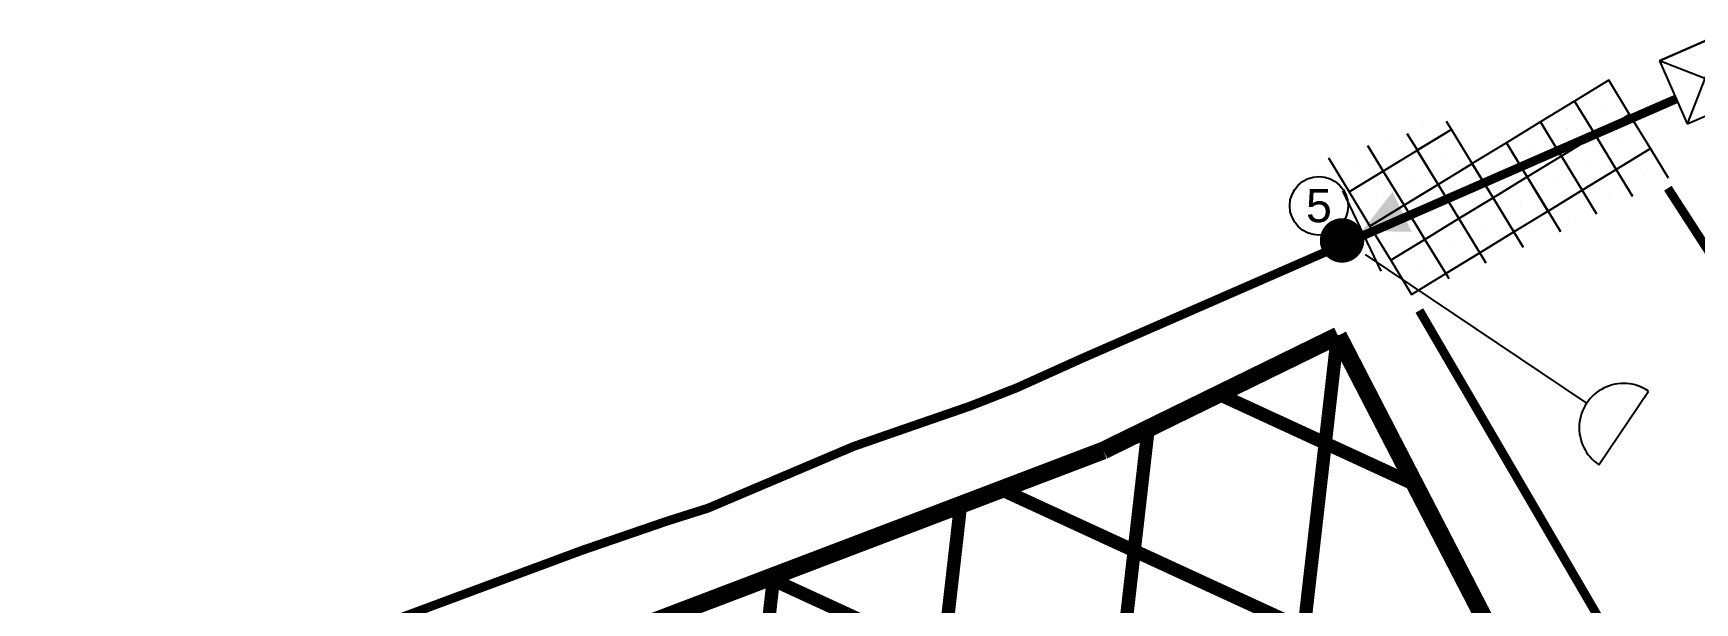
# Model space of a CAD drawing. Extents: x 375087 to 375533, y 165435 to 165818.
# Drawn here: x 375270.3 to 375289.01, y 165751.64 to 165758.05 of the extents above; entities that cross this region are included whole.
import ezdxf

# ---------------------------------------------------------------- set-up
doc = ezdxf.new("R2010")
doc.units = 0
for name, pattern in [('1043', [2, 1, 0, 1]), ('1055', [0.6, 0.1, -0.5]), ('DUCT1', [2, 1, -0.5, 0, -0.5])]:
    doc.linetypes.add(name, pattern=pattern)
doc.layers.get('0').update_dxf_attribs({"linetype": 'CONTINUOUS'})
for name, color, linetype in [('BASE', 6, 'CONTINUOUS'), ('DUCTS', 3, 'DUCT1'), ('LINES', 253, 'CONTINUOUS'), ('LINES_YEL', 51, 'CONTINUOUS'), ('POLE NO', 141, 'CONTINUOUS'), ('SETOUT', 5, 'CONTINUOUS'), ('SIGNALS', 4, 'CONTINUOUS'), ('TACTPAVE', 1, 'CONTINUOUS')]:
    doc.layers.add(name, color=color, linetype=linetype)
doc.styles.get("Standard").update_dxf_attribs({"font": 'simplex'})

# ---------------------------------------------------------------- blocks, each defined once
blk = doc.blocks.new('pole')
at = {"const_width": 0.25}
blk.add_lwpolyline([(-0.125, 0, 1), (0.125, 0, 1)], format="xyb", close=True, dxfattribs=at)
at = {"layer": 'SETOUT', "const_width": 0.125}
blk.add_lwpolyline([(-0.0625, 0, 1), (0.0625, 0, 1)], format="xyb", close=True, dxfattribs=at)
blk = doc.blocks.new('HD084')
blk.add_line((0.5, 0.25), (-0.5, 0.25))
blk.add_solid([(0, 0.25), (0.25, 0.75), (-0.25, 0.75)])
at = {"layer": 'BASE', "flags": 3}
blk.add_attdef('SIG', (0, 0), '', height=0.2, rotation=270, dxfattribs=at)
blk = doc.blocks.new('tactpblk')
at = {"color": 0}
blk.add_line((0.5, 0.5), (0.5, 0.5), dxfattribs=at)
blk.add_lwpolyline([(0, 0), (1, 0), (1, 1), (0, 1)], close=True, dxfattribs=at)
blk = doc.blocks.new('HD078B')
at = {"linetype": 'Continuous'}
for p, q in [((0.5, 3.5), (-0.5, 3.5)), ((0, 3), (0, 0))]:
    blk.add_line(p, q, dxfattribs=at)
blk.add_arc((0, 3.5), 0.5, 180, 0, dxfattribs=at)

msp = doc.modelspace()

# ---------------------------------------------------------------- linework, layer by layer
at = {"color": 0}
msp.add_line((375285.961, 165757.039), (375285.961, 165757.039), dxfattribs=at)
at = {"layer": 'DUCTS'}
for points in [[(375289.325, 165758.048), (375289.125, 165757.538), (375288.614, 165757.738)], [(375288.925, 165757.027), (375289.636, 165757.337), (375289.325, 165758.048), (375288.614, 165757.738)], [(375289.636, 165757.337), (375289.125, 165757.538), (375288.925, 165757.027)]]:
    msp.add_lwpolyline(points, close=True, dxfattribs=at)
at = {"layer": 'DUCTS', "const_width": 0.1, "flags": 128}
msp.add_lwpolyline([(375288.802, 165757.309), (375282.112, 165754.388), (375281.376, 165754.056), (375280.85, 165753.85), (375280.193, 165753.623), (375279.536, 165753.395), (375279.154, 165753.233), (375278.718, 165753.048), (375277.899, 165752.701), (375277.435, 165752.554), (375276.486, 165752.228), (375275.41, 165751.829), (375274.541, 165751.506), (375273.428, 165751.094), (375272.338, 165750.691), (375271.813, 165750.525)], dxfattribs=at)
at = {"layer": 'LINES', "linetype": '1055', "const_width": 0.1}
for points in [[(375288.707, 165756.303), (375294.387, 165747.519)], [(375285.909, 165754.926), (375291.316, 165745.665)]]:
    msp.add_lwpolyline(points, dxfattribs=at)
at = {"layer": 'LINES_YEL', "linetype": '1043', "const_width": 0.2, "flags": 128}
for points in [[(375284.993, 165754.643), (375282.35, 165753.35)], [(375287.339, 165750.104), (375284.993, 165754.643)], [(375282.35, 165753.35), (375270.4, 165748.803)]]:
    msp.add_lwpolyline(points, dxfattribs=at)
at = {"layer": 'LINES_YEL', "linetype": '1043', "const_width": 0.15}
for points in [[(375284.988, 165754.652), (375284.269, 165748.351)], [(375283.643, 165753.988), (375285.859, 165752.967)], [(375282.855, 165753.599), (375282.13, 165747.25)], [(375281.199, 165752.912), (375287.327, 165750.089)], [(375280.743, 165752.739), (375279.983, 165746.074)], [(375278.639, 165751.938), (375277.835, 165744.897)], [(375278.582, 165751.916), (375285.225, 165748.855)]]:
    msp.add_lwpolyline(points, dxfattribs=at)
at = {"layer": 'POLE NO'}
msp.add_circle((375284.778, 165756.105), 0.329, dxfattribs=at)
at = {"layer": 'TACTPAVE'}
for p, q in [((375285.577, 165756.804), (375285.577, 165756.804)), ((375285.193, 165756.57), (375285.193, 165756.57)), ((375288.435, 165756.441), (375288.435, 165756.441)), ((375288.051, 165756.206), (375288.051, 165756.206)), ((375287.667, 165755.972), (375287.667, 165755.972))]:
    msp.add_line(p, q, dxfattribs=at)
for points in [[(375285.886, 165756.73), (375286.27, 165756.964), (375286.216, 165757.053)], [(375285.502, 165756.495), (375285.886, 165756.73), (375285.772, 165756.916)], [(375285.772, 165756.916), (375285.886, 165756.73)], [(375285.118, 165756.261), (375285.502, 165756.495), (375285.328, 165756.78)], [(375285.328, 165756.78), (375285.502, 165756.495)], [(375288.714, 165756.416), (375288.51, 165756.75), (375288.126, 165756.515), (375288.309, 165756.215)], [(375284.884, 165756.644), (375285.118, 165756.261)], [(375288.309, 165756.215), (375288.126, 165756.515), (375287.742, 165756.281), (375287.904, 165756.015)], [(375287.904, 165756.015), (375287.742, 165756.281), (375287.358, 165756.046), (375287.498, 165755.817)], [(375287.498, 165755.817), (375287.358, 165756.046), (375286.973, 165755.812), (375287.079, 165755.64)], [(375287.079, 165755.64), (375286.973, 165755.812), (375286.589, 165755.577), (375286.659, 165755.463)], [(375286.659, 165755.463), (375286.589, 165755.577), (375286.205, 165755.343), (375286.24, 165755.286)]]:
    msp.add_lwpolyline(points, dxfattribs=at)

# ---------------------------------------------------------------- block references
at = {"layer": 'SIGNALS'}
for name, p, rotation in [('HD084', (375285.038, 165755.715), 295.4559249494254), ('pole', (375285.038, 165755.715), 188.3075403060118), ('HD078B', (375285.304, 165755.558), 236.081617607111)]:
    msp.add_blockref(name, p, dxfattribs=dict(at, rotation=rotation))
at = {"layer": 'TACTPAVE', "xscale": 0.45, "yscale": 0.45, "zscale": 0.45, "rotation": 31.40937244074493}
for p in [(375287.891, 165756.9), (375287.507, 165756.665), (375287.123, 165756.431), (375288.126, 165756.515), (375286.12, 165756.346), (375287.742, 165756.281), (375285.736, 165756.111), (375286.739, 165756.196), (375287.358, 165756.046), (375285.352, 165755.877), (375286.355, 165755.961), (375285.971, 165755.727), (375286.973, 165755.812), (375285.587, 165755.492), (375286.589, 165755.577), (375286.205, 165755.343), (375285.821, 165755.108)]:
    msp.add_blockref('tactpblk', p, dxfattribs=at)

# ---------------------------------------------------------------- texts
at = {"layer": 'POLE NO', "insert": (375284.778, 165756.105), "char_height": 0.375, "width": 0.7587, "attachment_point": 5}
msp.add_mtext('{\\fSansSerif|b0|i0|c2|p2;5}', dxfattribs=at)

doc.saveas('drawing.dxf')
